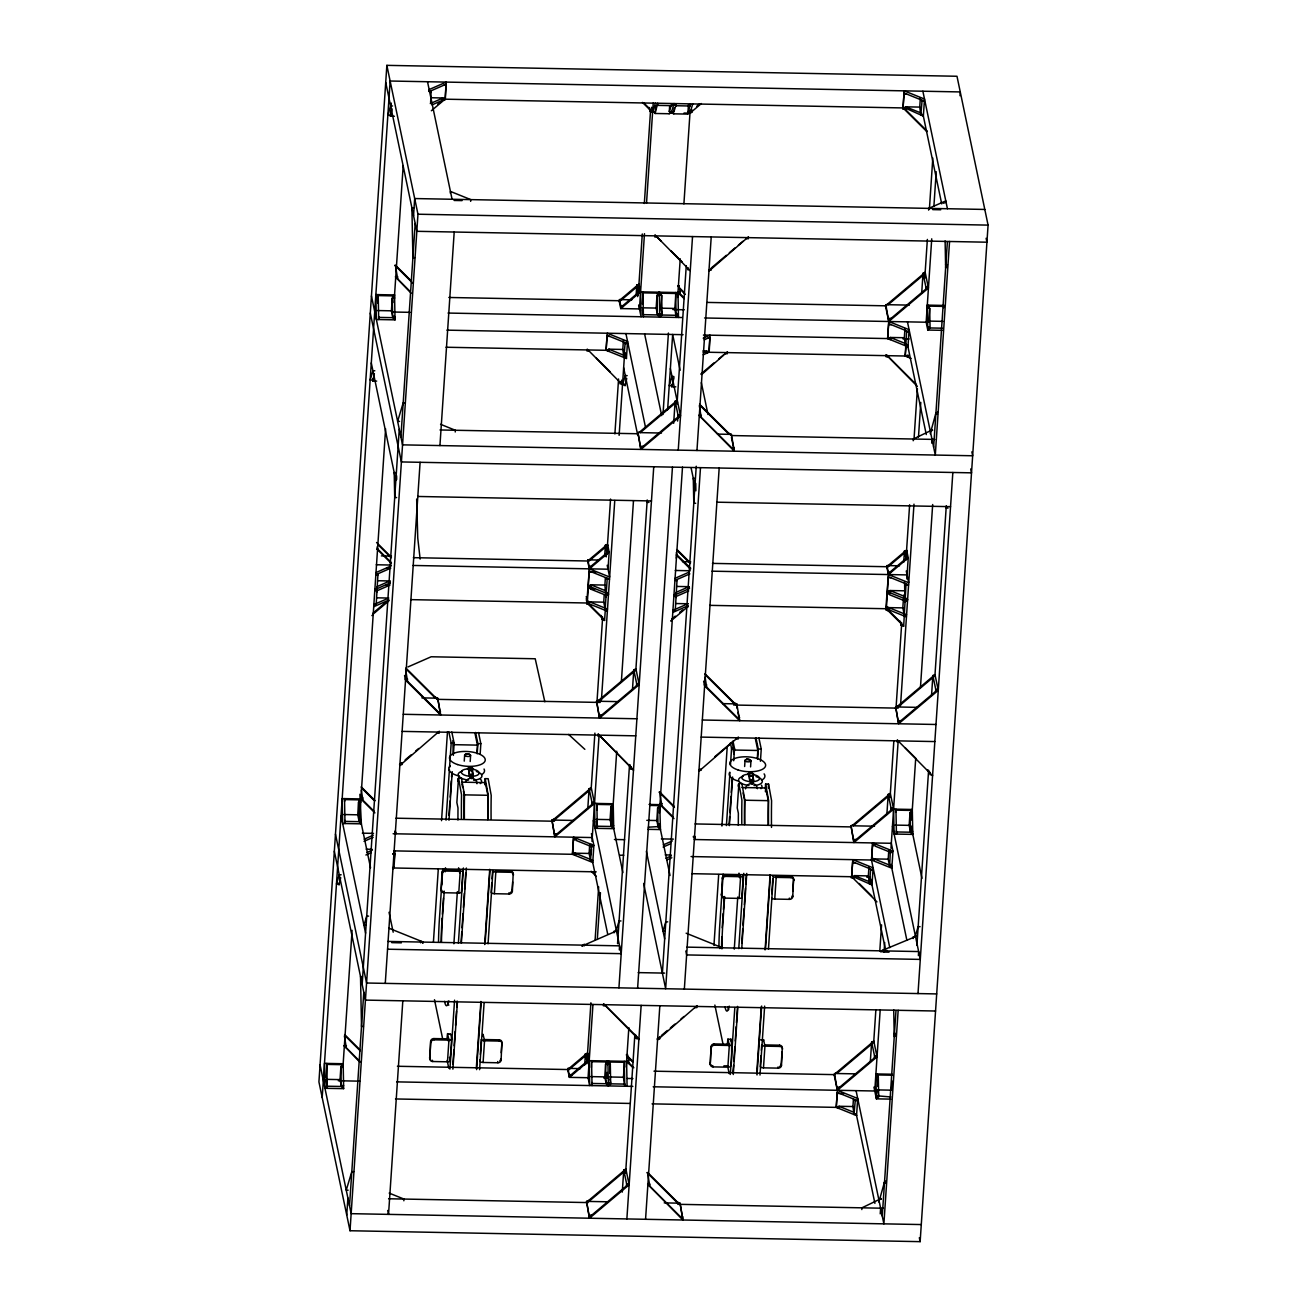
<?xml version="1.0" encoding="UTF-8"?>
<svg xmlns="http://www.w3.org/2000/svg" width="1307" height="1307" viewBox="0 0 1307 1307"><rect width="100%" height="100%" fill="white"/><g stroke="black" fill="none" stroke-linecap="round" stroke-linejoin="round"><path stroke-width="1.5" d="M416.672 499.062L417.75 538.043L420.151 559.086M386.856 65.35L318.924 1081.886L350.015 1230.737L920.144 1241.65L988.076 225.114L956.985 76.263L386.856 65.35L417.962 214.217L350.015 1230.737M322.192 1097.553L390.14 81.018L960.253 91.931L960.008 95.721M326.146 1077.523L326.815 1063.424L327.305 1088.339L326.015 1079.353L340.032 1079.615L341.258 1085.496L343.594 1085.545L341.47 1086.476L327.453 1086.215M339.15 882.879L339.003 885.019L340.719 877.683M344.574 801.73L344.509 798.61L344.999 823.541L344.95 820.42M376.694 381.105L372.691 381.023L372.838 378.883M377.886 303.224L378.197 294.614L378.687 319.545L378.622 316.425M394.404 116.29L390.385 116.209L390.777 110.409M391.022 106.749L391.267 103.09M340.032 1079.615L340.898 1066.806L343.235 1066.855L341.029 1064.666L327.011 1064.404M345.146 821.4L359.164 821.662L361.304 820.731L358.968 820.682L357.742 814.816L358.592 801.992L360.928 802.041L358.739 799.868L344.721 799.59M378.834 317.405L392.852 317.666L394.992 316.735L392.655 316.686L391.414 310.821L392.28 298.012L394.616 298.045L392.427 295.872L378.409 295.594M342.908 1067.541L352.089 930.323M359.392 821.041L385.598 428.843M394.044 302.521L403.193 165.581M346.306 1047.855L344.395 1035.928M362.856 800.129L361.369 790.163M397.687 279.045L395.368 265.158M376.759 597.822L388.783 598.051L373.851 604.586L376.187 604.635L377.984 573.757M346.747 1215.069L347.891 1197.996M362.153 984.432L399.272 429.186M413.551 215.622L414.678 198.55L984.808 209.447M389.927 580.962L377.135 586.565L376.841 590.846L389.633 585.242L389.927 580.962L377.903 580.733M349.524 1205.822L363.787 992.274M400.906 437.028L415.185 223.464M429.039 91.31L429.153 89.562L446.21 82.096L445.066 99.185L431.343 110.752M430.607 102.73L431.147 90.771M431.065 97.747L443.073 97.976L442.942 100.116L445.409 98.025L446.063 84.236L429.415 91.523M385.271 983.37L420.102 462.302M395.972 833.817L395.318 830.68M443.776 99.12L444.87 98.205L444.723 100.329L442.697 100.035M394.06 862.375L394.828 850.89M392.754 868.387L394.028 866.819L394.894 854.01L394.681 853.03L392.819 853.847M402.099 762.618L401.952 764.611L399.615 764.562L399.828 765.543L439.315 731.234L439.152 733.243L437.257 733.211M407.523 681.323L405.627 669.396M450.311 193.158L450.441 191.426L470.765 199.612L470.651 201.36M402.817 1000.819L388.538 1214.366L387.722 1210.462M439.936 445.573L454.199 232.009M420.642 942.804L420.756 941.056L422.684 942.968M403.847 1200.79L403.961 1199.058L389.176 1193.111M455.228 431.996L455.342 430.264L440.557 424.301M421.9 697.889L435.378 698.134L435.166 697.154L437.714 698.183L440.426 714.03L405.333 679.15L407.67 679.199M433.418 942.004L438.286 869.204M441.537 820.682L447.484 731.691M450.245 1034.491C453.17 1033.919 449.967 1057.102 450.196 1060.614A2.99 1.225 3.8 0 1 447.484 1061.807L432.65 1061.513A2.99 2.696 -11.8 0 1 429.856 1058.752L430.689 1041.238A2.99 2.696 -11.8 0 1 433.842 1038.575L448.677 1038.853L448.497 1041.565M441.145 889.969L442.223 873.697A2.99 2.696 -11.8 0 1 445.377 871.05L460.211 871.328A2.99 1.225 3.8 0 0 462.923 870.135L461.469 891.831A2.99 1.225 3.8 0 1 458.757 893.024L443.923 892.746A2.99 2.696 -11.8 0 1 441.145 889.969L441.962 872.455A2.99 2.696 -11.8 0 1 445.115 869.808L459.95 870.086L459.77 872.798M429.856 1058.752L430.689 1041.238M441.423 889.054L439.397 919.425A47.755 4.983 -88.9 0 0 438.531 941.579M441.701 885.002L442.779 868.796M446.03 820.192L449.412 769.562M449.543 767.536L451.176 743.128L448.84 731.936M442.37 914.197L443.449 898.056M445.197 871.818L445.475 867.783M448.987 815.307L449.918 801.175M450.196 797.139L451.274 780.982M451.536 776.946L451.814 772.911M453.17 752.734L452.892 740.742M444.249 891.129L442.354 919.474A47.755 4.983 -88.9 0 0 441.488 941.628M448.987 820.257L452.238 771.653M453.333 755.397L454.15 743.193L451.797 732.002M464.377 818.427A88.124 9.198 -88.9 0 1 464.491 794.852L461.453 778.204L458.496 778.139L456.862 802.547L457.989 807.938A204.317 21.337 -88.9 0 0 457.94 820.028M464.246 761.131L464.655 755.021M446.929 1039.424L447.5 1033.608L448.677 1038.853M453.888 943.785L457.368 891.635M447.484 1061.807L448.938 1040.111A2.99 1.225 3.8 0 0 451.634 1038.918M458.757 893.024L460.211 871.328M468.886 770.673L468.968 769.317L471.941 769.366C476.238 779.773 468.788 782.877 468.886 770.673L471.843 770.722C475.356 782.795 468.347 778.335 468.968 769.317M470.193 761.524L470.602 755.413M454.575 1000.182L449.918 1069.11M458.381 943.229L463.413 867.995M471.843 770.722L471.941 769.366M452.925 1064.061L453.888 1049.831M454.15 1045.763L455.114 1031.517M455.522 1025.423L456.47 1011.193M456.731 1007.125L457.14 1001.015M461.093 942.053L461.763 931.875M462.041 927.807L462.988 913.577M463.397 907.483L464.344 893.236M464.622 889.168L465.717 872.913M457.401 1002.257L452.892 1069.159M461.355 943.295L466.37 868.044M476.908 753.191L477.447 745.121L474.996 733.39M477.202 753.812L477.888 743.65L475.552 732.443M480.175 753.878L480.845 743.699L478.509 732.508M484.783 784.755L485.191 778.645L488.165 778.711L491.203 795.359A88.124 9.198 -88.9 0 0 491.089 818.934M480.878 1001.472L476.303 1068.195M484.685 944.536L489.717 869.302M481.139 1002.714L476.63 1069.616M485.093 943.752L489.978 870.544M479.963 1059.83L479.865 1061.186A2.99 1.225 3.8 0 0 483.1 1062.477L497.934 1062.771A2.99 2.696 -11.8 0 0 501.087 1060.108L501.904 1042.594A2.99 2.696 -11.8 0 0 499.127 1039.817L484.276 1039.539L483.067 1034.327L482.822 1035.798M480.322 1054.406L481.319 1039.49M491.775 882.911L491.154 892.403A2.99 1.225 3.8 0 0 494.373 893.71L509.207 893.988A2.99 2.696 -11.8 0 0 512.36 891.341L513.194 873.811A2.99 2.696 -11.8 0 0 510.4 871.05L495.565 870.772L495.467 872.128M492.053 878.843L492.592 870.707A2.99 1.225 3.8 0 0 495.827 872.014L510.661 872.292A2.99 2.696 -11.8 0 1 513.455 875.069M484.113 1002.779L479.587 1069.665M488.05 943.801L492.951 870.593M484.194 1040.895L484.276 1039.539M483.1 1062.477L484.538 1040.78A2.99 1.225 3.8 0 1 481.417 1039.718M494.373 893.71L495.827 872.014M501.235 1052.756L501.904 1042.594M511.69 891.325A2.99 2.696 -11.8 0 0 512.099 890.083L512.638 881.947M551.93 820.028L554.658 835.876L594.326 802.416L591.989 802.367L589.114 788.66L591.254 787.729L594.522 803.397L595.012 828.311L613.718 828.671L613.212 803.756L594.522 803.397L554.854 836.856L551.93 820.028L554.054 819.097L554.266 820.077L573.512 820.437M587.153 349.623L587.055 351.093L589.114 350.864M598.377 560.05L588.036 559.837L587.889 561.977L607.722 545.248L605.386 545.215L604.635 556.488M589.065 604.389L586.696 604.161L589.326 568.839L588.036 559.837M587.382 601.841L587.186 600.861L607.51 609.062L605.174 609.013L603.736 602.168L587.382 601.841L589.179 570.963L609.503 579.164L607.167 579.115L606.971 578.135M590.535 860.3L589.114 853.455L572.76 853.144L572.548 852.164L592.872 860.349L590.535 860.3L591.401 847.491L593.884 845.4L573.544 837.215L572.401 854.288L592.741 862.489L593.884 845.4L591.418 833.654M606.089 350.292L607.232 333.22L627.556 341.405L626.429 358.494L606.089 350.292L607.085 335.344L627.425 343.545L625.089 343.496L624.877 342.516M572.76 853.144L573.544 837.215M590.584 589.081L590.862 584.801L604.88 585.079L605.827 595.224L590.584 589.081L594.587 589.163M625.089 343.496L623.88 357.465L622.802 349.459L608.768 349.181L608.637 351.322L606.432 349.149M580.439 1068.62L568.088 1068.374L567.941 1070.515L587.774 1053.785L585.438 1053.736L584.686 1065.025M631.82 299.809L619.469 299.581L619.322 301.705L639.156 284.975L636.819 284.942L636.199 294.402M587.774 808.739L589.114 788.66M606.236 556.88L606.481 553.22L591.597 565.768L591.81 566.748L589.261 565.719M591.091 790.131L594.897 733.129M597.07 700.568L602.658 617.116M603.736 602.168L604.226 594.832M604.88 585.079L605.37 577.759M606.873 554.021L610.549 499.062M614.894 433.924L618.57 378.965M591.842 804.508L591.989 802.367M605.174 609.013L607.167 579.115M589.114 853.455L589.718 844.289M601.236 615.499L602.053 619.42L604.586 620.449L605.353 609.062M606.138 597.332L606.399 593.313M622.802 349.459L623.406 340.31M598.181 734.158L633.487 770.019L598.181 734.158L598.034 736.282L600.37 736.331M596.596 701.222L599.325 717.069L638.992 683.61L636.656 683.577L633.781 669.854L635.921 668.923L639.188 684.59L599.521 718.049L596.596 701.222L598.737 700.291L598.933 701.271L618.178 701.63M584.196 945.925L584.311 944.193L582.301 945.892M591.091 854.647L591.483 848.962M591.989 841.365L599.129 734.55M601.432 699.948L614.764 500.483M619.126 435.345L624.387 356.68M596.678 810.226L596.858 803.446L597.348 828.36L596.482 821.335M625.187 383.719L625.04 385.843L626.739 378.507M637.669 296.607L637.914 292.948L623.031 305.495L623.243 306.475L620.694 305.446L619.469 299.581M586.843 1063.784L590.911 1002.779M595.126 939.717L598.655 886.849M638.224 294.99L642.292 233.969M644.335 203.467L650.592 109.902M588.068 1077.72L569.378 1077.36L567.728 1069.534L587.562 1052.805L589.212 1060.647L589.702 1085.562L588.068 1077.72L592.953 1004.511M597.315 939.423L600.436 892.648M644.482 233.675L639.45 308.926L620.76 308.566L619.126 300.724L638.96 283.995L640.593 291.837L641.083 316.751L638.633 305.005M646.524 203.157L653.222 102.959M591.368 1067.46L591.548 1060.68L592.038 1085.611L591.973 1082.49M642.374 304.155L642.93 291.886L643.42 316.8L642.538 309.775M688.462 104.642L687.841 114.101L673.824 113.823L671.275 112.81L669.135 113.742L655.117 113.48L655.64 105.851M687.841 114.101L690.406 103.874L690.259 106.014L676.242 105.736L673.709 104.707L671.569 105.655L657.552 105.377L657.699 103.253L655.117 113.48M597.495 826.22L611.513 826.498L613.653 825.567L611.317 825.518L610.091 819.636L610.941 806.827L613.277 806.876L611.088 804.687L597.07 804.426M611.807 824.864L616.724 751.198M621.348 681.993L633.47 500.842M586.565 1201.394L589.277 1217.242L628.945 1183.783L626.608 1183.734L623.749 1170.026L625.89 1169.095L629.157 1184.763L589.49 1218.222L586.565 1201.394L588.689 1200.463L588.902 1201.443L608.147 1201.803M603.507 1004.479L603.409 1005.818L605.745 1005.867M637.947 432.584L640.675 448.432L680.343 414.989L678.006 414.94L675.131 401.233L677.271 400.285L680.539 415.969L640.871 449.412L637.947 432.584L640.087 431.653L640.283 432.633L661.456 433.042M655.493 235.423L654.807 237.008L656.702 237.057M614.045 932.839L614.159 931.107L613.816 932.267L616.3 930.176L619.077 920.929L620.972 920.961M604.765 1076.886L605.631 1064.061L610.304 1064.159L610.663 1082.85L605.991 1082.751L604.765 1076.886L590.748 1076.609M656.147 308.076L657.013 295.268L661.685 295.349L662.061 314.039L657.388 313.958L656.147 308.076L642.129 307.815M669.282 111.601L671.373 104.674L676.046 104.756L673.955 111.699L669.282 111.601L669.658 106.112M632.441 689.933L633.781 669.854M606.758 1078.079L607.134 1072.393M607.641 1064.797L607.902 1060.99L610.434 1062.019L624.452 1062.297L623.455 1077.246L624.746 1086.231L624.256 1061.317L624.452 1062.297M659.038 295.986L659.283 292.196L661.832 293.225L675.85 293.487L674.853 308.436L676.144 317.421L675.637 292.507L675.85 293.487M617.558 943.687L629.533 764.562M635.79 670.932L647.21 499.944M609.683 1073.308L610.304 1064.159M662.061 314.039L660.819 308.174L661.685 295.349M673.955 111.699L674.2 108.04M633.274 769.039L630.938 768.99L631.085 766.866M636.509 685.701L636.656 683.577M619.306 949.862L619.567 945.843L387.885 941.416M618.93 987.847L653.745 466.762M662.992 414.466L668.432 333.04M667.616 409.777L672.664 334.461L680.146 370.322M626.216 1067.051L628.847 1027.596M677.647 297.441L680.228 258.786M683.904 203.876L690.161 110.311M675.784 386.823L671.765 386.741L671.912 384.601M627.36 1056.677L626.772 1054.537M678.758 287.475L678.888 285.743L677.712 285.727M622.279 1192.098L623.749 1170.026M673.66 423.288L675.131 401.233M637.62 988.206L672.452 467.122M625.612 1173.114L634.875 1034.458M677.026 403.945L686.273 265.648M626.478 1185.874L626.608 1183.734M603.589 1003.874L638.862 1039.539L638.666 1038.559L636.329 1038.526L636.46 1036.386M677.598 421.066L678.006 414.94M626.87 1218.941L641.149 1005.377M678.251 450.131L692.53 236.567M648.239 827.2L660.378 826.449L658.042 826.416L656.817 820.535L657.666 807.726L660.002 807.759L657.813 805.586L649.808 805.422M676.323 558.22L676.569 554.56L690.733 568.267M659.382 813.15L682.499 467.122M661.93 805.847L659.627 791.96M676.176 592.692L675.931 596.564L688.724 590.96M674.673 609.552L672.942 610.32L675.278 610.353L677.075 579.475M645.56 1219.284L659.839 1005.737M696.958 450.49L711.22 236.926M662.388 973.062L696.255 466.24M676.993 586.451L689.001 586.68L689.475 588.297M649.84 1186.315L647.52 1172.428M659.806 1037.104L659.692 1038.967L657.356 1038.918L657.552 1039.898L697.056 1005.655M701.222 417.521L699.327 405.595M711.188 268.572L711.073 270.173L708.737 270.124L708.949 271.104L748.437 236.845M702.905 350.995L706.907 351.06L706.777 353.2L709.244 351.109L709.897 337.32L704.114 339.853M700.487 467.661L665.655 988.746L643.648 883.434M703.117 354.801L708.9 352.269L710.044 335.18L703.215 338.17M684.345 989.105L719.177 468.02M695.046 839.535L694.981 836.415L693.38 836.382M727.346 352.171L727.247 353.789L725.058 353.609M701.124 769.137L701.042 770.329L698.706 770.297L698.902 771.277L738.406 737.017M706.613 687.041L705.11 677.075M664.217 1202.881L677.696 1203.143L677.483 1202.162L680.032 1203.175L682.744 1219.023L647.651 1184.142L649.987 1184.191M697.007 1005.737L696.876 1007.599L694.687 1007.566M717.527 434.104L729.077 434.332L728.865 433.352L731.414 434.381L734.126 450.229L699.033 415.332L701.369 415.381M748.372 237.204L748.258 238.805L746.232 238.495M713.949 945.353L718.687 874.579M721.921 826.04L727.198 747.179M730.548 1040.78C731.577 1030.994 732.377 1066.626 730.58 1065.973A2.99 1.225 3.8 0 1 727.868 1067.166L713.034 1066.888A2.99 2.696 -11.8 0 1 710.256 1064.11L711.073 1046.597A2.99 2.696 -11.8 0 1 714.226 1043.934L729.061 1044.228L728.979 1045.584M722.363 877.814L722.624 879.072A2.99 2.696 -11.8 0 1 725.761 876.409L740.612 876.687A2.99 1.225 3.8 0 0 743.307 875.51L741.853 897.206A2.99 1.225 3.8 0 1 739.158 898.383L724.323 898.105A2.99 2.696 -11.8 0 1 721.529 895.344L722.363 877.814A2.99 2.696 -11.8 0 1 725.499 875.167L740.35 875.445L740.17 878.157M710.256 1064.11L711.073 1046.597M723.163 874.154L719.781 924.784A47.755 4.983 -88.9 0 0 718.915 946.938M726.414 825.567L729.927 772.911M730.482 764.775L731.561 748.503L730.401 742.899M719.716 948.523L719.847 946.791L721.627 948.555M723.163 913.511L722.493 923.608A50.728 5.293 -88.9 0 0 722.232 927.823M723.441 909.476L724.241 897.37M729.094 824.701L729.633 816.63M729.91 812.595L730.989 796.453M731.25 792.401L732.198 778.286M733.815 754.057L732.459 742.213M724.65 896.488L722.755 924.85A47.755 4.983 -88.9 0 0 721.889 947.003M729.388 825.616L732.623 777.012M733.717 760.756L734.534 748.552L732.966 741.085M738.308 737.769L738.226 738.978L736.478 738.945M722.902 703.64L734.452 703.852L734.256 702.888L736.789 703.901L739.517 719.749L704.408 684.868L706.744 684.917M744.778 823.786A88.124 9.198 -88.9 0 1 744.892 800.211L741.853 783.563L738.88 783.497L737.246 807.922L738.373 813.297A204.317 21.337 -88.9 0 0 738.324 825.387M744.631 766.506L745.039 760.396M727.313 1044.783L727.885 1038.983L729.061 1044.228M734.273 949.16L737.752 897.01M727.868 1067.166L729.322 1045.469A2.99 1.225 3.8 0 0 732.034 1044.277M739.158 898.383L740.612 876.687M749.27 776.031L749.352 774.675C749.058 785.621 756.377 786.928 752.326 774.741C756.034 785.785 749.287 787.647 749.27 776.031L752.228 776.097M750.577 766.899L750.986 760.788M734.828 1007.566L730.303 1074.468M738.765 948.604L743.797 873.354M733.586 1065.352L732.77 1073.031M733.864 1061.284L734.812 1047.054M735.22 1040.96L736.168 1026.714M736.445 1022.646L737.54 1006.39M741.755 943.344L742.703 929.114M742.964 925.046L744.059 908.773M744.337 904.705L745.415 888.433M745.693 884.365L746.362 874.203M737.802 1007.632L733.276 1074.517M741.739 948.653L746.771 873.419M757.292 758.55L757.831 750.479L755.381 738.749M757.586 759.187L758.272 749.009L755.936 737.818M760.429 761.262L761.246 749.058L758.893 737.867M765.314 788.088L765.592 784.02L768.549 784.069L771.587 800.734A88.124 9.198 -88.9 0 0 771.506 827.413M765.412 791.764L765.657 787.974L741.919 787.517M768.287 788.137L768.549 784.069M761.278 1006.831L756.688 1073.553M765.085 949.895L770.101 874.661M761.671 1006.047L757.014 1074.975M765.477 949.111L770.362 875.902M760.984 1055.697L760.249 1066.545A2.99 1.225 3.8 0 0 763.484 1067.852L778.318 1068.129A2.99 2.696 -11.8 0 0 781.472 1065.466L782.289 1047.953A2.99 2.696 -11.8 0 0 779.511 1045.192L764.677 1044.897L763.549 1039.686L763.19 1041.401M761.344 1050.273L761.703 1044.848A2.99 1.225 3.8 0 0 764.938 1046.155L779.773 1046.433A2.99 2.696 -11.8 0 1 782.55 1049.194M771.8 893.694L772.796 878.778M764.644 1006.112L759.988 1075.04M768.451 949.16L773.336 875.951M764.579 1046.254L764.677 1044.897M775.868 877.487L775.95 876.131L790.784 876.409A2.99 2.696 -11.8 0 1 793.578 879.186L792.745 896.7A2.99 2.696 -11.8 0 1 789.608 899.347L774.757 899.069A2.99 1.225 3.8 0 1 771.833 898.236M763.484 1067.852L764.938 1046.155M774.757 899.069L776.211 877.373A2.99 1.225 3.8 0 1 773.091 876.294M780.933 1065.221A2.99 2.696 -11.8 0 0 781.21 1064.225L782.027 1052.021M792.761 891.39L793.578 879.186M834.454 1073.472L837.166 1089.319L876.85 1055.86L874.514 1055.827L871.638 1042.104L873.779 1041.173L877.046 1056.84L837.379 1090.299L836.235 1107.388L856.559 1115.574L857.702 1098.484L837.379 1090.299L834.111 1074.632L836.578 1072.541L836.79 1073.521L856.036 1073.88M851.412 876.294L851.298 877.896L853.373 877.667M851.004 825.746L853.732 841.594L893.4 808.134L891.064 808.102L888.205 794.378L890.328 793.447L893.612 809.115L894.102 834.046L912.792 834.389L912.302 809.474L893.612 809.115L853.928 842.574L851.004 825.746L853.144 824.815L853.34 825.795L874.514 826.204M886.26 354.818L886.13 356.827L888.466 356.86M885.836 304.662L888.564 320.509L928.231 287.066L925.895 287.017L923.02 273.31L925.16 272.379L928.427 288.046L888.76 321.489L887.616 338.578L907.957 346.78L909.1 329.691L888.76 321.489L885.493 305.822L887.976 303.73L888.172 304.711L909.345 305.119M927.366 131.337L902.827 106.962L902.696 109.102L905.032 109.135M876.932 901.863L851.658 876.736L852.801 859.663L873.125 867.848L871.981 884.937L851.478 875.951M926.908 131.664L903.039 107.942L904.183 90.853L924.506 99.054L923.363 116.127L902.827 106.962M836.235 1107.388L837.232 1092.44L857.572 1100.625L855.235 1100.576L855.023 1099.595M851.658 876.736L852.654 861.787L872.978 869.988L870.642 869.939L870.446 868.959M887.616 338.578L888.629 323.63L908.953 331.831L906.617 331.782L906.404 330.802M903.039 107.942L904.036 92.993L924.359 101.178L922.023 101.145L921.827 100.165M855.235 1100.576L854.026 1114.544L852.932 1106.539L838.914 1106.277L838.784 1108.401L836.578 1106.228M870.642 869.939L869.433 883.908L868.354 875.902L854.337 875.625L854.19 877.765L852.001 875.592M907.957 346.78L905.751 344.591L905.408 345.751L904.33 337.729L890.312 337.467L890.165 339.608L887.976 337.418M922.023 101.145L920.831 115.114L919.736 107.092L905.718 106.831L905.571 108.955L903.382 106.782M899.461 565.8L887.11 565.572L886.979 567.695L906.813 550.966L904.477 550.933L903.709 562.222M852.932 1106.539L853.422 1099.22M868.354 875.902L868.959 866.753M887.11 565.572L888.401 574.557L885.77 609.879L888.319 610.908L888.107 609.928L901.275 623.014L901.127 625.138L903.676 626.167L906.045 583.853M904.33 337.729L904.934 328.58M919.736 107.092L920.357 97.943M886.473 607.575L886.26 606.595L906.601 614.78L904.264 614.731L902.827 607.886L886.473 607.575L888.27 576.697L908.594 584.883L906.257 584.833M871.491 860.022L872.635 842.933L892.959 851.118L891.815 868.207L871.491 860.022L889.789 947.657M911.11 358.412L905.179 356.027L906.617 331.782M871.834 858.862L871.622 857.882L891.962 866.067L889.626 866.035L888.188 859.173L871.834 858.862L872.635 842.933M905.179 356.027L906.257 343.888M903.97 590.797L889.953 590.535L889.659 594.799L904.901 600.942L904.575 581.648M907.859 354.916L907.712 357.04L905.522 354.867M870.299 1062.183L871.638 1042.104M886.865 814.457L888.205 794.378M921.68 293.372L923.02 273.31M861.819 1209.563L861.934 1207.815L881 1198.65M913.201 440.753L913.315 439.021L932.381 429.84M928.624 210.117L928.738 208.385L945.794 200.902L945.664 202.634M873.664 1042.806L875.837 1010.262M879.774 951.284L881.555 924.833M890.067 797.466L893.841 740.889M896.014 708.329L901.732 622.835M905.947 559.739L909.623 504.78M913.985 439.642L917.383 388.767M924.752 278.407L927.366 239.426M929.408 208.908L932.806 158.065M902.827 607.886L903.431 598.737M874.367 1057.951L874.514 1055.827M890.917 810.226L891.064 808.102M925.748 289.157L925.895 287.017M888.188 859.173L888.809 850.024M906.829 578.936L908.234 557.828L906.601 550.002L886.767 566.715L888.401 574.557L908.741 582.742L906.274 570.996M889.021 952.166L883.254 952.051L883.401 949.911L880.918 952.002L881.261 950.842L917.269 935.926M897.223 740.415L897.108 742.017L899.183 741.788M895.671 706.94L898.399 722.787L938.067 689.344L935.73 689.295L932.871 675.588L934.995 674.641L938.279 690.325L898.612 723.768L895.671 706.94L897.811 706.009L898.007 706.989L917.253 707.365M889.626 866.035L890.41 850.105L890.279 852.229L875.02 846.086L875.167 843.946L872.684 846.037M874.759 1091.018L880.199 1009.658M884.136 950.679L884.692 942.543M890.982 848.308L898.072 742.311M900.523 705.682L913.985 504.159M918.478 436.995L920.798 402.393M931.728 238.822L926.157 322.208L927.79 330.05L942.331 330.328M933.901 206.277L936.204 171.707M877.7 1086.248L878.304 1077.082L875.968 1077.05L878.451 1074.958L892.469 1075.22M895.998 812.284L895.948 809.164L896.439 834.078L896.373 830.974M928.836 321.097L929.685 308.289L927.349 308.24L929.832 306.148L943.85 306.41L943.768 307.749L943.654 305.446L943.85 306.41M878.876 1202.081L884.545 1181.838L886.277 1181.087M930.225 433.679L935.926 413.045L937.658 412.277M880.248 1213.876L880.624 1208.174M931.76 443.171L932.005 439.381M882.258 1216.016L895.998 1010.491M933.639 447.206L947.379 241.697M892.077 1081.02L891.472 1090.169L877.454 1089.907L878.68 1095.772L876.343 1095.74L890.9 1096.981M896.586 831.955L910.603 832.216L912.727 831.285L910.391 831.236L909.166 825.354L910.015 812.546L912.351 812.595L910.162 810.405L896.145 810.144M898.17 1010.295L883.891 1223.858L856.069 1090.659M949.552 241.485L935.289 455.048L907.45 321.849M910.75 832.592L911.191 826.122M911.6 820.028L915.668 758.959M920.438 687.711L932.675 504.518M913.136 938.557L913.25 936.825L912.972 937.773M931.532 695.651L932.871 675.588M916.91 945.337L928.607 770.28M934.864 676.65L946.301 505.678M930.127 773.107L930.029 774.708L932.365 774.757L932.561 775.737L897.305 740.056M935.583 691.436L935.73 689.295M918.38 955.58L918.658 951.561L686.959 947.134M918.004 993.565L952.836 472.497M390.385 116.209L392.1 108.873M431.98 104.919L445.066 99.185L445.409 98.025M372.691 381.023L374.39 373.688M404.566 675.474L405.529 680.13L440.639 715.011L437.714 698.183M654.921 112.5L650.036 111.422L650.183 109.298L643.599 102.747M642.489 102.42L652.585 112.451L655.362 103.204M671.275 112.81L674.053 103.563L676.242 105.736M423.011 943.033L423.305 942.086L388.931 928.231M692.743 103.923L689.965 113.17L684.002 113.056M671.765 386.741L674.004 377.674M602.053 619.42L602.233 617.476M708.9 352.269L709.244 351.109M731.136 435.313L731.414 434.381M581.909 946.072L618.195 930.208M737.213 708.737L736.789 703.901M722.101 948.751L722.379 947.804L686.142 933.198M647.651 1184.142L682.957 1220.003L680.032 1203.175M437.861 104.103L440.884 101.554M671.569 105.655L674.053 103.563M669.135 113.742L671.618 111.65L673.824 113.823M696.713 106.324L699.686 103.825M701.369 103.547L689.965 113.17L692.106 112.222L692.236 110.098M678.888 285.743L680.114 291.624L677.974 292.556L640.593 291.837L620.76 308.566L620.694 305.446M661.832 293.225L659.349 295.317L657.16 293.127L643.126 292.866M711.22 268.033L726.316 255.306M729.322 252.757L735.367 247.66M738.373 245.128L742.915 241.305M643.567 314.66L657.584 314.938L659.774 317.111L662.257 315.02L676.274 315.297M377.053 591.826L374.848 589.637L377.331 587.546M374.701 611.643L386.594 601.612M373.099 614.143L388.914 600.812M700.764 374.096L714.341 362.643M718.866 358.821L723.408 355.014M701.663 374.505L727.427 351.828M677.271 400.285L637.604 433.744L440.002 429.97M640.283 432.633L675 403.357M885.493 305.822L925.16 272.379M888.172 304.711L922.889 275.434M589.326 568.839L609.16 552.109L607.526 544.267L587.693 560.997L589.326 568.839L609.65 577.024L607.2 565.278M588.248 589.032L590.731 586.941L588.526 584.768M399.615 764.562L401.952 762.602M405.121 759.939L411.15 754.842M415.675 751.019L418.697 748.47M606.04 596.204L608.507 594.113L606.317 591.924M942.282 328.188L930.257 327.959L927.79 330.05L927.284 305.119L944.373 305.446M676.127 597.544L673.938 595.371L676.422 593.28M672.288 618.619L675.262 616.12M679.722 612.362L682.695 609.846M671.095 620.776L688.152 606.415M392.786 867.864L394.028 866.819M937.593 412.506L935.583 414.205L937.478 414.237M596.253 702.382L635.921 668.923M598.933 701.271L633.65 671.994M551.587 821.188L591.254 787.729M554.266 820.077L588.983 790.8M573.61 840.319L576.093 838.228L575.946 840.368L591.189 846.511L591.336 844.371L591.401 847.491M888.401 574.557L908.234 557.828L905.702 556.798L904.477 550.933M887.322 594.75L889.806 592.659L887.616 590.486M698.706 770.297L700.095 769.12M714.766 756.753L732.868 741.477M905.114 601.923L907.597 599.831L905.392 597.658M895.328 708.1L934.995 674.641M898.007 706.989L932.724 677.712M850.661 826.906L890.328 793.447M853.34 825.795L888.057 796.518M627.491 1054.537L628.716 1060.418L626.592 1061.349L589.212 1060.647L569.378 1077.36L568.088 1068.374M610.434 1062.019L607.967 1064.11L605.762 1061.938L591.744 1061.66M657.356 1038.918L659.529 1037.088M661.342 1035.569L667.371 1030.471M670.393 1027.923L674.918 1024.1M680.963 1019.019L683.969 1016.47M592.185 1083.47L606.203 1083.732L608.392 1085.921L610.875 1083.83L624.893 1084.091M890.475 853.21L892.959 851.118L891.325 843.293L694.229 839.519M586.222 1202.554L625.89 1169.095M588.902 1201.443L623.602 1172.167M913.201 937.723L915.374 935.894L918.151 926.647L920.063 926.679M834.111 1074.632L873.779 1041.173M836.79 1073.521L871.491 1044.244M878.876 1096.753L876.393 1098.844L873.942 1087.097M886.211 1181.299L884.202 1182.998L886.097 1183.031M430.281 103.58L443.073 97.976M392.427 295.872L394.551 294.941L395.041 319.856L376.351 319.496L375.861 294.581L394.551 294.941M657.16 293.127L659.283 292.196L659.774 317.111M657.584 314.938L659.725 314.007L662.257 315.02M703.264 352.661L706.907 351.06M947.363 267.069L945.631 267.821L945.108 240.929M377.102 546.93L377.69 549.822L377.494 548.842L391.397 562.663M375.991 572.564L391.348 565.833M374.848 589.637L390.172 582.922M373.72 606.726L389.061 599.995M371.874 615.564L373.067 615.042L373.214 612.901M932.446 429.627L930.715 430.379L932.61 430.428M407.964 666.946L431.179 656.768L535.216 658.761L544.839 701.81M676.307 552.6L676.781 555.54L676.569 554.56M675.082 578.282L688.724 572.303M689.851 573.871L674.935 580.422L677.271 580.455M676.209 592.3L689.001 586.68M673.938 595.371L689.393 588.591M688.119 603.654L675.066 609.372L675.278 610.353M672.795 612.444L688.152 605.713M688.168 606.709L687.204 606.268M671.079 621.233L672.321 618.815M358.739 799.868L360.863 798.92L374.913 812.889M364.179 839.192L373.312 835.189M364.032 841.332L373.165 837.33M366.842 852.54L372.315 850.138M365.895 855.023L371.025 852.785M611.088 804.687L613.212 803.756M657.813 805.586L659.953 804.655L673.987 818.607M663.253 844.91L672.402 840.907M663.123 847.05L670.426 843.848M665.917 858.258L671.406 855.856M666.684 860.006L671.798 857.751M910.162 810.405L912.302 809.474M341.029 1064.666L343.169 1063.735L343.659 1088.649L324.969 1088.306L324.479 1063.375L343.169 1063.735M605.762 1061.938L607.902 1060.99L608.392 1085.921M883.254 952.051L886.979 950.418M606.203 1083.732L608.327 1082.8L610.875 1083.83M895.981 1035.863L894.249 1036.631L893.71 1009.723M881.065 1198.437L879.333 1199.189L881.228 1199.222M443.939 85.167L446.275 85.2M904.248 93.973L906.584 94.006M429.3 91.719L431.343 91.751M441.929 99.12L906.976 108.007M392.525 105.981L390.63 105.932L387.852 115.196L390.189 115.228M944.324 203.01L943.36 203.239M454.068 200.461L462.074 200.608M932.724 209.61L940.73 209.774M413.813 207.829L411.901 207.797L412.898 257.626L414.793 257.675M417.962 214.217L988.076 225.114M947.477 264.749L945.582 264.717L947.363 266.481M689.459 269.748L687.711 269.716L688.119 267.853M411.133 293.193L395.482 276.872L397.834 276.921M448.824 297.473L619.861 300.741M707.414 302.423L886.587 305.838M660.819 308.174L674.853 308.436M672.893 309.563L684.313 309.775M888.695 318.385L891.031 318.418M377.396 310.543L391.414 310.821M930.829 321.13L942.853 321.359M393.048 312.014L410.137 312.34M448.023 313.059L682.172 317.536M704.571 317.977L929.097 322.274M888.825 324.61L891.162 324.659M446.88 330.148L683.071 334.674M703.427 335.049L891.358 338.644M902.974 338.872L909.084 338.987M607.298 336.324L609.634 336.373M707.773 338.252L710.109 338.301M445.981 347.237L609.046 350.358M705.943 352.204L908.12 356.076M374.831 370.78L372.936 370.747L370.142 379.994L372.495 380.043M627.18 375.615L625.285 375.583L622.508 384.83L624.844 384.879M673.906 376.514L672.01 376.465L669.233 385.728L671.569 385.761M405.088 402.883L403.193 402.85L397.638 421.344L399.534 421.393M731.168 435.541L934.783 439.43M640.806 446.308L643.142 446.34M731.936 448.04L734.273 448.089M396.103 472.644L394.208 472.611L394.698 497.526L396.609 497.559M695.193 478.362L693.282 478.329L693.788 503.244L695.683 503.277M417.815 496.464L651.474 500.94M716.889 502.182L950.548 506.659M647.047 502.345L648.958 502.394M946.137 508.08L948.032 508.113M381.415 555.883L391.463 556.079M682.499 561.651L690.7 561.814M413.355 557.664L588.101 561.013M712.446 563.382L887.175 566.732M376.236 564.755L391.185 565.049M412.963 565.457L608.016 569.198L609.16 552.109L606.611 551.08L605.386 545.215M675.311 570.473L690.259 570.767M712.037 571.175L907.091 574.917M386.774 568.071L390.777 568.153L375.861 574.688L378.197 574.737M589.392 571.943L595.731 572.074M888.466 577.678L890.802 577.71M890.998 591.712L887.257 591.646L907.597 599.831M385.63 585.16L389.633 585.242M586.19 598.296L587.366 598.312M675.85 603.54L688.152 603.769M410.676 599.635L589.473 603.05M709.766 605.353L889.855 608.801M436.554 699.327L600.191 702.447M733.603 705.012L898.17 708.149M438.237 711.858L440.573 711.89M599.456 714.929L601.792 714.978M737.311 717.576L739.664 717.608M898.546 720.663L900.882 720.696M403.259 714.292L636.901 718.768M702.333 720.01L935.992 724.486M402.115 731.381L635.774 735.841M701.189 737.099L934.848 741.575M451.176 743.128L454.15 743.193M477.888 743.65L480.845 743.699M731.561 748.503L734.534 748.552M758.272 749.009L761.246 749.058M453.709 744.663L477.447 745.121M734.093 750.022L757.831 750.479M470.014 774.283L472.971 774.348M750.398 779.658L753.371 779.707M469.785 775.018L472.758 775.084M750.185 780.393L753.142 780.442M461.534 782.158L485.273 782.615L487.919 795.293A91.114 9.508 -88.9 0 0 487.805 819.669M463.43 791.225L464.181 794.852L487.919 795.293M743.062 792.957L744.582 800.211L768.32 800.668A91.114 9.508 -88.9 0 0 768.189 825.044M363.003 797.989L360.667 797.94L374.031 811.222M647.717 829.324L660.443 829.569L659.741 803.674L662.077 803.707M360.863 798.92L342.173 798.577L342.663 823.492L361.369 823.851L359.899 794.28M649.04 804.442L659.953 804.655M343.708 814.539L357.742 814.816M596.074 819.375L610.091 819.636M646.802 820.339L656.817 820.535M895.148 825.093L909.166 825.354M395.939 818.198L554.429 821.237M695.03 823.933L851.478 826.923M554.789 833.735L557.125 833.784M853.879 839.453L856.216 839.502M362.317 833.163L373.541 833.376M393.129 833.752L592.234 837.558M661.407 838.882L673.399 839.127M614.421 839.486L624.615 839.682M366.14 849.191L372.136 849.305M665.214 854.909L671.226 855.023M393.717 850.873L576.142 854.37M619.73 855.203L623.815 855.268M691.06 856.559L874.252 860.071M392.704 853.961L394.894 854.01M852.85 862.767L855.186 862.816M392.59 867.962L596.204 871.851M691.893 873.68L854.794 876.801M866.606 877.03L870.348 877.095M392.754 869.122L393.472 867.129L393.685 867.979M776.211 877.373L791.045 877.651A2.99 2.696 -11.8 0 1 793.839 880.428M341.143 874.775L339.248 874.742L336.471 883.989L338.807 884.038M368.623 916.125L366.728 916.093L363.95 925.34L365.846 925.372M667.714 921.86L665.802 921.811L663.025 931.058L664.92 931.107M391.757 942.641L401.38 942.837M387.558 949.209L621.201 953.669L593.378 820.486M638.175 972.604L664.659 973.111M362.415 976.639L360.52 976.59L361.516 1026.436L363.411 1026.469M936.694 993.924L366.581 983.011L335.474 834.16M935.551 1011.014L365.437 1000.1L334.331 851.233M896.079 1033.543L894.184 1033.51L895.965 1035.291M447.631 1033.886L450.605 1033.935M728.032 1039.245L730.989 1039.31M760.658 1039.866L763.631 1039.931M430.951 1042.48A2.99 2.696 -11.8 0 1 434.104 1039.817L448.938 1040.111M484.538 1040.78L499.388 1041.075A2.99 2.696 -11.8 0 1 502.166 1043.836M711.335 1047.838A2.99 2.696 -11.8 0 1 714.488 1045.175L729.322 1045.469M359.752 1062.003L344.1 1045.665L346.437 1045.714M723.898 1065.842L727.607 1065.924M890.933 1099.122L876.393 1098.844L875.902 1073.929L892.256 1074.24M397.426 1066.267L568.463 1069.551M653.99 1071.185L835.206 1074.648M609.438 1076.968L623.455 1077.246M603.801 1078.03L607.739 1078.095M627.311 1078.471L632.931 1078.585M837.313 1087.179L839.649 1087.228M338.284 1080.742L359.735 1081.167M396.642 1081.869L632.833 1086.378M653.19 1086.771L877.16 1091.051M837.444 1093.42L843.783 1093.534M395.498 1098.958L629.647 1103.435M652.046 1103.86L839.372 1107.437M353.707 1171.693L351.812 1171.66L346.241 1190.154L348.152 1190.187M388.604 1198.764L588.15 1202.587M677.745 1204.302L883.401 1208.24M589.424 1215.102L591.761 1215.151M680.555 1216.85L682.891 1216.899M921.288 1224.561L351.158 1213.664L320.052 1064.797M905.718 106.831L920.961 112.974M927.284 305.119L929.832 306.148M930.257 327.959L927.725 326.93L930.061 326.979L929.685 308.289M890.312 337.467L905.555 343.61M636.819 284.942L638.045 290.808L640.593 291.837M608.768 349.181L624.027 355.341M888.352 571.437L890.884 572.466L890.688 571.486L905.555 558.939L905.767 559.919L905.702 556.798M889.953 590.535L905.196 596.678M906.454 616.92L886.13 608.719L903.676 626.167M590.862 584.801L606.121 590.96M588.183 585.912L608.507 594.113M586.32 599.57L587.039 603.001L607.363 611.202M854.337 875.625L869.58 881.768M875.902 1073.929L878.451 1074.958M838.914 1106.277L854.174 1112.42M585.438 1053.736L586.663 1059.618L589.212 1060.647M569.313 1074.256L571.845 1075.269L571.649 1074.289L586.516 1061.758L586.729 1062.738L586.663 1059.618M568.594 734.452L584.85 749.336M921.174 113.954L923.363 116.127M886.407 354.818L916.387 384.617M917.367 386.366L886.309 354.867M657.143 237.057L661.326 241.223M671.095 250.928L682.27 262.037M677.696 286.053L684.443 292.768M678.741 287.883L685.325 294.418M683.92 297.686L679.967 293.748L680.179 294.728L680.114 291.624M684.116 298.65L677.974 292.556L678.48 317.47L677.647 313.549M699.555 404.222L730.646 435.117M699.751 405.203L729.077 434.332M624.223 356.305L626.429 358.494L625.187 352.612M587.872 349.639L588.836 350.603M596.368 358.085L610.336 371.956M620.237 381.807L619.959 383.801L622.295 383.85L620.792 382.347M897.811 740.415L898.628 741.232M905.032 747.604L916.207 758.713M927.366 769.807L930.159 772.584M396.005 265.746L411.362 281.005M394.812 265.337L412.963 283.374M676.993 549.544L690.504 562.974M676.667 549.986L690.292 563.529M676.373 555.132L690.488 569.166M395.482 276.872L410.251 291.543M392.852 317.666L395.041 319.856L394.224 315.935M910.603 832.216L912.792 834.389M704.93 673.742L736.445 705.061M705.143 674.722L734.452 703.852M586.157 596.695L587.398 597.92M869.792 882.748L871.981 884.937M589.032 604.21L602.2 617.28M587.039 603.001L604.586 620.449M852.001 876.311L852.817 877.128M859.222 883.499L871.785 895.981M660.264 792.548L674.232 806.419M659.071 792.14L674.428 807.399M659.741 803.674L673.105 816.957M693.331 837.052L694.85 838.555M376.563 542.487L391.414 557.239M377.576 544.267L391.201 557.811M658.254 827.38L660.443 829.569M377.004 549.136L391.414 563.448M611.513 826.498L613.718 828.671M854.37 1113.401L856.559 1115.574M405.856 668.024L436.946 698.935M406.052 669.004L435.378 698.134M591.107 871.23L596.368 876.458M604.242 1004.364L638.666 1038.559M361.189 786.83L375.142 800.701M361.385 787.811L373.949 800.292M626.298 1054.863L633.062 1061.578M626.674 1055.991L632.621 1061.905M633.846 1067.786L628.585 1062.558L628.781 1063.539L628.716 1060.418M632.735 1067.46L626.592 1061.349L627.082 1086.28M394.796 831.873L395.76 832.837M359.164 821.662L361.369 823.851M648.174 1173.016L679.673 1204.335M646.981 1172.608L677.696 1203.143M344.623 1034.556L359.98 1049.815M344.836 1035.536L360.193 1050.795M344.1 1045.665L360.258 1061.725M341.47 1086.476L343.659 1088.649M986.115 238.282L986.948 242.203L416.819 231.306L385.712 82.439M922.873 91.212L947.428 208.744M922.971 114.264L941.71 203.908M971.853 451.846L972.669 455.767L402.54 444.854L371.449 295.986M970.709 468.935L971.526 472.84L401.396 461.943L370.306 313.076M907.564 344.917L926.287 434.545M903.676 595.061L904.901 600.942M900.311 621.233L901.127 625.138M911.159 826.563L921.974 878.353M892.469 826.204L920.291 959.403L686.632 954.927L685.816 951.006M890.998 864.286L906.829 940.043M870.756 879.056L885.329 948.817M690.063 105.034L690.259 106.014M919.327 1237.729L920.144 1241.65M731.446 437.371L734.338 451.209L699.033 415.332M657.356 104.397L657.552 105.377M690.063 269.879L690.243 270.745L654.938 234.884M651.507 107.305L652.585 112.451M649.22 107.501L650.036 111.422M856.183 1113.711L874.906 1203.355M701.336 382.624L708.002 414.499M790.784 876.409L791.045 877.651M792.483 895.458L792.745 896.7M765.592 784.02L768.63 800.668A88.124 9.198 -88.9 0 0 768.516 824.243M789.346 898.105L789.608 899.347M765.657 787.974L768.32 800.668M670.377 368.639L677.451 402.507M691.174 468.233L694.932 486.155M737.981 712.413L739.713 720.729L704.62 685.848L703.64 681.192M637.914 292.948L638.11 293.928L638.045 290.808M738.88 783.497L741.919 800.162A88.124 9.198 -88.9 0 0 741.804 823.737M644.612 333.939L661.685 415.593M779.511 1045.192L779.773 1046.433M781.21 1064.225L781.472 1065.466M625.922 333.579L645.478 427.193M778.057 1066.888L778.318 1068.129M623.635 367.741L637.783 435.476M725.499 875.167L725.761 876.409M621.528 380.174L622.508 384.83L587.235 349.149M724.062 896.863L724.323 898.105M714.864 1005.05L723.049 1044.244M727.542 1065.793L729.192 1073.619M714.226 1043.934L714.488 1045.175M606.481 553.22L606.677 554.201L606.611 551.08M712.772 1065.63L713.034 1066.888M659.218 823.688L670.034 875.51M630.121 765.069L630.938 768.99M646.361 851.249L664.659 938.9M612.068 820.845L622.9 872.635M444.87 98.205L445.066 99.185M635.496 1034.605L636.329 1038.526M592.349 860.627L607.739 934.325M427.52 81.737L452.075 199.252M609.846 1078.928L610.663 1082.85M510.4 871.05L510.661 872.292M512.099 890.083L512.36 891.341M485.191 778.645L488.23 795.31A88.124 9.198 -88.9 0 0 488.115 818.885M508.946 892.746L509.207 893.988M461.91 783.971L462.678 787.598M458.496 778.139L461.534 794.803A88.124 9.198 -88.9 0 0 461.42 818.378M371.286 362.921L395.841 480.437M499.127 1039.817L499.388 1041.075M501.087 1060.108L500.826 1058.866A2.99 2.696 -11.8 0 1 499.829 1060.761M497.673 1061.529L497.934 1062.771M445.115 869.808L445.377 871.05M441.962 872.455L442.223 873.697M443.661 891.505L443.923 892.746M375.991 603.654L376.187 604.635M449.494 1057.298L450.196 1060.614M434.479 999.692L442.665 1038.869M447.157 1060.418L448.791 1068.26M433.842 1038.575L434.104 1039.817M432.388 1060.271L432.65 1061.513M389.029 912.286L393.195 932.201M359.719 816.009L370.551 867.799M341.029 815.65L365.584 933.182M910.015 812.546L910.391 831.236M878.304 1077.082L878.68 1095.772M695.732 483.361L695.879 490.828M657.013 295.268L657.388 313.958M657.666 807.726L658.042 826.416M610.941 806.827L611.317 825.518M605.631 1064.061L605.991 1082.751M396.609 475.764L396.675 479.506M392.28 298.012L392.655 316.686M358.592 801.992L358.968 820.682M340.898 1066.806L341.258 1085.496M792.401 895.948A2.99 2.696 -11.8 0 1 791.487 897.354M780.426 1065.924A2.99 2.696 -11.8 0 1 779.707 1066.479M723.523 896.798A2.99 2.696 -11.8 0 1 721.268 894.086M711.694 1065.417A2.99 2.696 -11.8 0 1 709.995 1062.869M764.105 773.858A17.906 7.385 3.8 0 1 761.524 780.263M738.733 781.21A17.906 7.385 3.8 0 1 729.812 772.192M745.496 788.856A5.963 5.408 -11.8 0 1 751.59 783.547A5.963 5.408 -11.8 0 1 757.374 788.693M761.458 785.246A11.943 4.934 3.8 0 1 761.001 788.676M738.978 787.271A11.943 4.934 3.8 0 1 739.174 783.497M755.985 776.603A11.943 4.934 3.8 0 1 762.308 781.766A11.943 4.934 3.8 0 1 753.976 785.572M748.944 785.474A11.943 4.934 3.8 0 1 738.945 781.325A11.943 4.934 3.8 0 1 743.16 776.358M753.616 774.626A8.953 3.692 3.8 0 1 757.341 780.769A8.953 3.692 3.8 0 1 742.654 779.184A8.953 3.692 3.8 0 1 749.842 774.218M744.451 824.586A91.114 9.508 -88.9 0 1 744.582 800.211M721.562 947.134A50.728 5.293 -88.9 0 1 721.807 937.103M729.241 1006.145A47.755 4.983 -88.9 0 1 724.944 1006.733M739.108 876.915A204.317 21.337 -88.9 0 1 738.994 873.141M728.702 1009.69A47.755 4.983 -88.9 0 1 727.901 1006.798M442.321 891.162A2.99 2.696 -11.8 0 1 440.884 888.727M430.558 1059.634A2.99 2.696 -11.8 0 1 429.595 1057.51M511.102 891.995A2.99 2.696 -11.8 0 1 510.334 892.469M484.047 769.022A17.906 7.385 3.8 0 1 481.842 774.496M459.492 776.146A17.906 7.385 3.8 0 1 450.278 765.886M465.325 782.338A5.963 5.408 -11.8 0 1 476.973 783.726M480.453 779.201A11.943 4.934 3.8 0 1 480.241 783.612M459.329 782.583A11.943 4.934 3.8 0 1 459.574 777.567M476.336 771.457A11.943 4.934 3.8 0 1 481.875 776.57A11.943 4.934 3.8 0 1 473.591 780.214M468.543 780.116A11.943 4.934 3.8 0 1 458.675 776.129A11.943 4.934 3.8 0 1 462.106 771.179M472.611 769.153A8.953 3.692 3.8 0 1 477.349 775.214A8.953 3.692 3.8 0 1 462.564 774.071A8.953 3.692 3.8 0 1 468.821 768.859M464.067 819.211A91.114 9.508 -88.9 0 1 464.181 794.852M441.178 941.775A50.728 5.293 -88.9 0 1 442.093 918.233M448.775 1005.23A47.755 4.983 -88.9 0 1 447.517 1001.44M448.84 1000.786A47.755 4.983 -88.9 0 1 444.543 1001.374M458.724 871.54A204.317 21.337 -88.9 0 1 458.61 867.783M466.223 753.976L469.18 754.204L466.24 753.91M469.082 767.65L472.039 767.879L469.099 767.601M746.607 759.334L749.565 759.628L746.656 759.22M749.466 773.025L752.424 773.303L749.515 772.911M746.281 761.524A2.99 1.225 3.8 0 0 750.97 760.903A2.99 1.225 3.8 0 0 746.771 759.416A2.99 1.225 3.8 0 0 746.281 761.524M737.981 769.921A17.906 7.385 3.8 0 0 765.608 765.673A17.906 7.385 3.8 0 0 739.697 757.21A17.906 7.385 3.8 0 0 737.981 769.921M749.14 775.214A2.99 1.225 3.8 0 0 753.829 774.577A2.99 1.225 3.8 0 0 749.63 773.107A2.99 1.225 3.8 0 0 749.14 775.214M465.896 756.165A2.99 1.225 3.8 0 0 470.585 755.528A2.99 1.225 3.8 0 0 466.387 754.057A2.99 1.225 3.8 0 0 465.896 756.165M457.597 764.562A17.906 7.385 3.8 0 0 485.224 760.298A17.906 7.385 3.8 0 0 459.312 751.852A17.906 7.385 3.8 0 0 457.597 764.562M468.756 769.839A2.99 1.225 3.8 0 0 473.444 769.219A2.99 1.225 3.8 0 0 469.246 767.748A2.99 1.225 3.8 0 0 468.756 769.839"/></g></svg>
